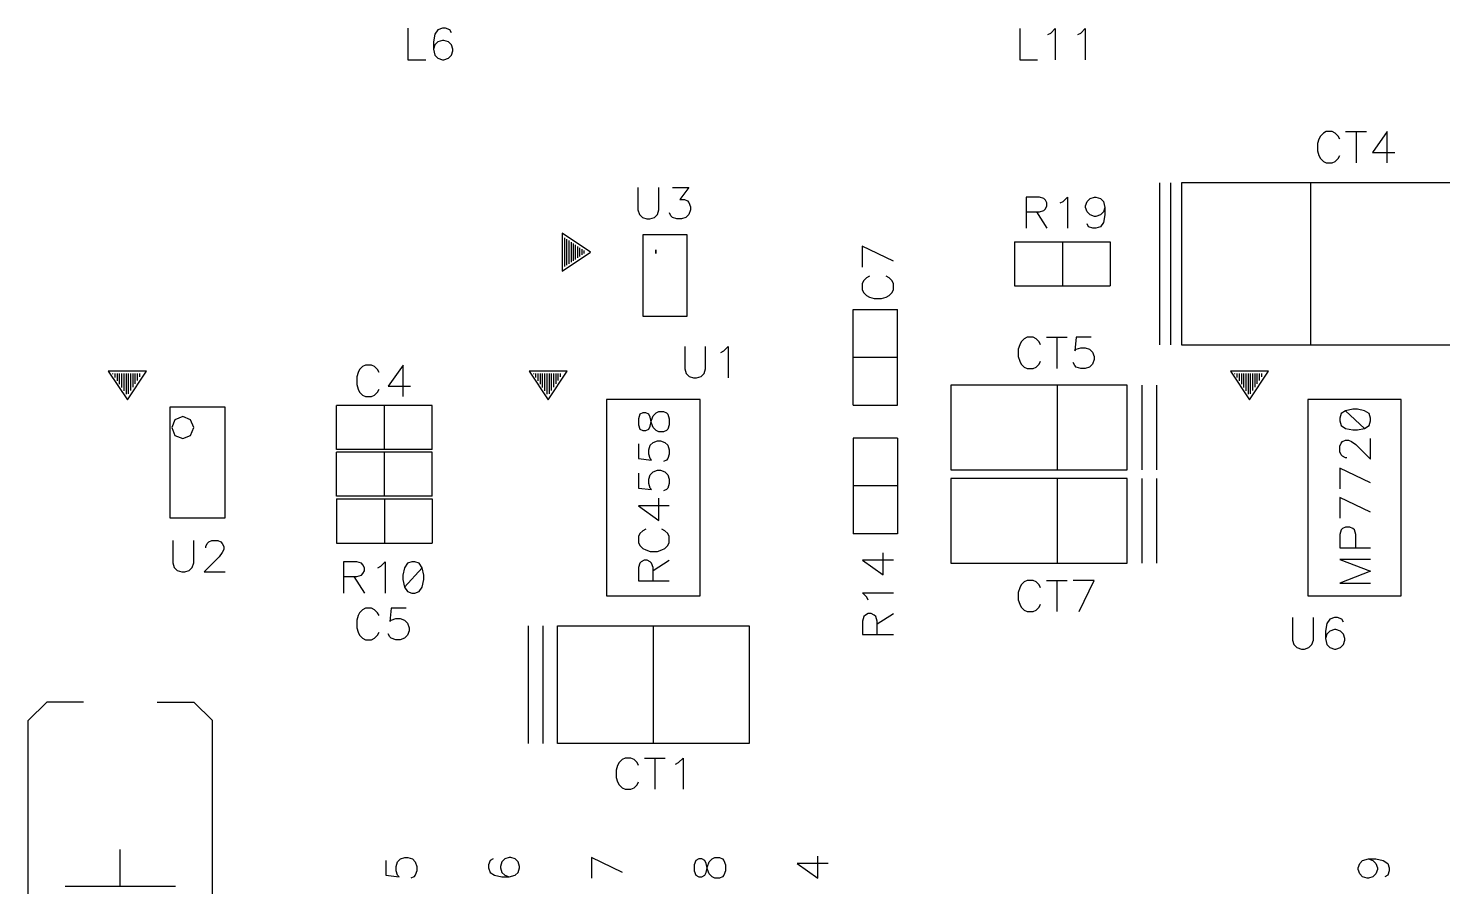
# Model space of a CAD drawing. Extents: x 295 to 953, y 10 to 290.
# Drawn here: x 632.6 to 696, y 186.7 to 225.2 of the extents above; entities that cross this region are included whole.
import ezdxf

# ---------------------------------------------------------------- set-up
doc = ezdxf.new("R2010")
doc.units = 0
doc.header["$LTSCALE"] = 5
doc.header["$MEASUREMENT"] = 0
doc.layers.add('DV-INT-A3_TSK', color=14, linetype='CONTINUOUS')

msp = doc.modelspace()

# ---------------------------------------------------------------- linework, layer by layer
at = {"layer": 'DV-INT-A3_TSK', "color": 7}
for p, q in [((649.644, 225.206), (649.644, 223.793)), ((650.989, 225.139), (650.855, 224.938)), ((651.19, 225.206), (650.989, 225.139)), ((651.324, 225.206), (651.19, 225.206)), ((651.526, 225.139), (651.324, 225.206)), ((651.593, 225.005), (651.526, 225.139)), ((677.065, 225.189), (677.065, 223.789)), ((678.465, 224.988), (678.662, 225.189)), ((678.662, 225.189), (678.662, 223.789)), ((679.798, 224.988), (679.999, 225.189)), ((679.999, 225.189), (679.999, 223.789)), ((650.855, 224.938), (650.788, 224.598)), ((650.788, 224.598), (650.788, 224.263)), ((650.855, 224.464), (650.788, 224.263)), ((650.989, 224.598), (650.855, 224.464)), ((651.19, 224.665), (650.989, 224.598)), ((651.257, 224.665), (651.19, 224.665)), ((651.458, 224.598), (651.257, 224.665)), ((651.593, 224.464), (651.458, 224.598)), ((651.66, 224.263), (651.593, 224.464)), ((678.331, 224.921), (678.465, 224.988)), ((679.664, 224.921), (679.798, 224.988)), ((649.644, 223.793), (650.448, 223.793)), ((650.788, 224.263), (650.855, 223.995)), ((650.855, 223.995), (650.989, 223.86)), ((650.989, 223.86), (651.19, 223.793)), ((651.19, 223.793), (651.257, 223.793)), ((651.257, 223.793), (651.458, 223.86)), ((651.458, 223.86), (651.593, 223.995)), ((651.593, 223.995), (651.66, 224.196)), ((651.66, 224.196), (651.66, 224.263)), ((677.065, 223.789), (677.866, 223.789)), ((690.477, 220.244), (690.41, 220.042)), ((690.41, 220.042), (690.41, 219.711)), ((690.544, 220.378), (690.477, 220.244)), ((690.678, 220.512), (690.544, 220.378)), ((690.808, 220.579), (690.678, 220.512)), ((691.076, 220.579), (690.808, 220.579)), ((691.21, 220.512), (691.076, 220.579)), ((691.344, 220.378), (691.21, 220.512)), ((691.407, 220.244), (691.344, 220.378)), ((691.675, 220.579), (692.61, 220.579)), ((692.141, 220.579), (692.141, 219.179)), ((693.54, 220.579), (692.874, 219.644)), ((693.54, 219.179), (693.54, 220.579)), ((690.41, 219.711), (690.477, 219.51)), ((690.477, 219.51), (690.544, 219.376)), ((690.544, 219.376), (690.678, 219.242)), ((691.21, 219.242), (691.344, 219.376)), ((691.344, 219.376), (691.407, 219.51)), ((692.874, 219.644), (693.876, 219.644)), ((690.678, 219.242), (690.808, 219.179)), ((690.808, 219.179), (691.076, 219.179)), ((691.076, 219.179), (691.21, 219.242)), ((683.331, 218.282), (683.331, 211.019)), ((683.826, 218.282), (683.826, 211.019)), ((699.831, 218.282), (684.32, 218.282)), ((684.32, 218.282), (684.32, 211.019)), ((690.095, 218.282), (690.095, 211.019)), ((659.954, 218.073), (659.954, 217.067)), ((660.892, 217.067), (660.892, 218.073)), ((661.5, 218.073), (662.238, 218.073)), ((662.238, 218.073), (661.835, 217.536)), ((661.835, 217.536), (662.037, 217.536)), ((662.037, 217.536), (662.171, 217.469)), ((662.171, 217.469), (662.238, 217.402)), ((677.95, 217.641), (677.35, 217.641)), ((677.35, 217.641), (677.35, 216.241)), ((678.151, 217.574), (677.95, 217.641)), ((678.218, 217.507), (678.151, 217.574)), ((678.285, 217.377), (678.218, 217.507)), ((679.018, 217.44), (679.215, 217.641)), ((679.215, 217.641), (679.215, 216.241)), ((680.083, 217.44), (680.217, 217.574)), ((680.217, 217.574), (680.414, 217.641)), ((680.414, 217.641), (680.481, 217.641)), ((680.481, 217.641), (680.682, 217.574)), ((680.682, 217.574), (680.816, 217.44)), ((659.954, 217.067), (660.021, 216.866)), ((660.021, 216.866), (660.155, 216.732)), ((660.691, 216.732), (660.825, 216.866)), ((660.825, 216.866), (660.892, 217.067)), ((661.433, 216.799), (661.366, 216.933)), ((662.238, 216.866), (662.104, 216.732)), ((662.238, 217.402), (662.305, 217.201)), ((662.305, 217.067), (662.238, 216.866)), ((662.305, 217.201), (662.305, 217.067)), ((677.35, 216.975), (677.95, 216.975)), ((677.82, 216.975), (678.285, 216.241)), ((677.95, 216.975), (678.151, 217.042)), ((678.151, 217.042), (678.218, 217.109)), ((678.218, 217.109), (678.285, 217.243)), ((678.285, 217.243), (678.285, 217.377)), ((678.884, 217.377), (679.018, 217.44)), ((680.016, 217.243), (680.083, 217.44)), ((680.016, 217.176), (680.016, 217.243)), ((680.083, 216.975), (680.016, 217.176)), ((680.217, 216.841), (680.083, 216.975)), ((680.414, 216.778), (680.217, 216.841)), ((680.682, 216.841), (680.481, 216.778)), ((680.816, 216.975), (680.682, 216.841)), ((680.816, 217.44), (680.879, 217.176)), ((680.879, 217.176), (680.816, 216.975)), ((680.879, 216.841), (680.816, 216.509)), ((680.879, 217.176), (680.879, 216.841)), ((660.155, 216.732), (660.356, 216.665)), ((660.356, 216.665), (660.49, 216.665)), ((660.49, 216.665), (660.691, 216.732)), ((661.5, 216.732), (661.433, 216.799)), ((661.701, 216.665), (661.5, 216.732)), ((661.902, 216.665), (661.701, 216.665)), ((662.104, 216.732), (661.902, 216.665)), ((680.15, 216.308), (680.083, 216.442)), ((680.347, 216.241), (680.15, 216.308)), ((680.481, 216.241), (680.347, 216.241)), ((680.481, 216.778), (680.414, 216.778)), ((680.682, 216.308), (680.481, 216.241)), ((680.816, 216.509), (680.682, 216.308)), ((656.555, 216.027), (656.555, 214.322)), ((657.833, 215.173), (656.555, 216.027)), ((656.676, 214.527), (656.676, 215.822)), ((656.773, 214.594), (656.773, 215.755)), ((656.873, 214.657), (656.873, 215.692)), ((656.97, 214.724), (656.97, 215.625)), ((657.066, 214.787), (657.066, 215.562)), ((660.176, 215.944), (660.176, 212.31)), ((662.158, 215.944), (660.176, 215.944)), ((662.158, 212.31), (662.158, 215.944)), ((676.835, 215.642), (681.122, 215.642)), ((676.835, 215.642), (676.835, 213.66)), ((678.977, 215.642), (678.977, 213.66)), ((681.122, 215.642), (681.122, 213.66)), ((656.555, 214.322), (657.833, 215.173)), ((657.162, 214.85), (657.162, 215.499)), ((657.259, 214.917), (657.259, 215.432)), ((657.355, 214.98), (657.355, 215.369)), ((657.452, 215.047), (657.452, 215.302)), ((657.548, 215.11), (657.548, 215.24)), ((660.754, 215.281), (660.754, 215.118)), ((660.754, 215.118), (660.754, 215.281)), ((671.412, 214.77), (669.999, 215.441)), ((669.999, 215.441), (669.999, 214.502)), ((670.067, 213.894), (669.999, 213.76)), ((669.999, 213.76), (669.999, 213.492)), ((670.201, 214.028), (670.067, 213.894)), ((670.335, 214.095), (670.201, 214.028)), ((671.211, 214.028), (671.077, 214.095)), ((671.345, 213.894), (671.211, 214.028)), ((671.412, 213.76), (671.345, 213.894)), ((671.412, 213.492), (671.412, 213.76)), ((676.835, 213.66), (681.122, 213.66)), ((669.999, 213.492), (670.067, 213.358)), ((670.067, 213.358), (670.201, 213.224)), ((670.201, 213.224), (670.335, 213.157)), ((670.335, 213.157), (670.536, 213.09)), ((670.536, 213.09), (670.875, 213.09)), ((670.875, 213.09), (671.077, 213.157)), ((671.077, 213.157), (671.211, 213.224)), ((671.211, 213.224), (671.345, 213.358)), ((671.345, 213.358), (671.412, 213.492)), ((669.605, 208.316), (669.605, 212.603)), ((669.605, 212.603), (671.588, 212.603)), ((671.588, 208.316), (671.588, 212.603)), ((660.176, 212.31), (662.158, 212.31)), ((677.133, 211.158), (677.065, 211.023)), ((677.267, 211.292), (677.133, 211.158)), ((677.397, 211.359), (677.267, 211.292)), ((677.665, 211.359), (677.397, 211.359)), ((677.799, 211.292), (677.665, 211.359)), ((677.933, 211.158), (677.799, 211.292)), ((677.996, 211.023), (677.933, 211.158)), ((678.264, 211.359), (679.199, 211.359)), ((678.729, 211.359), (678.729, 209.959)), ((679.597, 211.359), (679.53, 210.755)), ((680.263, 211.359), (679.597, 211.359)), ((662.049, 210.948), (662.049, 209.942)), ((662.988, 209.942), (662.988, 210.948)), ((663.663, 210.68), (663.797, 210.747)), ((663.797, 210.747), (663.998, 210.948)), ((663.998, 210.948), (663.998, 209.54)), ((677.065, 211.023), (676.998, 210.822)), ((676.998, 210.822), (676.998, 210.491)), ((676.998, 210.491), (677.065, 210.29)), ((679.53, 210.755), (679.597, 210.822)), ((679.597, 210.822), (679.798, 210.889)), ((679.798, 210.889), (679.999, 210.889)), ((679.999, 210.889), (680.196, 210.822)), ((680.196, 210.822), (680.33, 210.692)), ((680.33, 210.692), (680.397, 210.491)), ((680.397, 210.491), (680.397, 210.357)), ((684.32, 211.019), (699.831, 211.019)), ((647.481, 209.913), (647.414, 209.779)), ((647.615, 210.047), (647.481, 209.913)), ((647.749, 210.114), (647.615, 210.047)), ((648.018, 210.114), (647.749, 210.114)), ((648.152, 210.047), (648.018, 210.114)), ((648.286, 209.913), (648.152, 210.047)), ((648.353, 209.779), (648.286, 209.913)), ((649.43, 210.114), (648.759, 209.171)), ((649.43, 208.702), (649.43, 210.114)), ((662.049, 209.942), (662.116, 209.741)), ((662.921, 209.741), (662.988, 209.942)), ((669.605, 210.462), (671.588, 210.462)), ((677.065, 210.29), (677.133, 210.156)), ((677.133, 210.156), (677.267, 210.022)), ((677.267, 210.022), (677.397, 209.959)), ((677.397, 209.959), (677.665, 209.959)), ((677.665, 209.959), (677.799, 210.022)), ((677.799, 210.022), (677.933, 210.156)), ((677.933, 210.156), (677.996, 210.29)), ((679.53, 210.089), (679.463, 210.223)), ((679.597, 210.022), (679.53, 210.089)), ((679.798, 209.959), (679.597, 210.022)), ((679.999, 209.959), (679.798, 209.959)), ((680.196, 210.022), (679.999, 209.959)), ((680.33, 210.156), (680.196, 210.022)), ((680.397, 210.357), (680.33, 210.156)), ((636.216, 209.833), (637.071, 208.555)), ((637.922, 209.833), (636.216, 209.833)), ((636.421, 209.712), (636.421, 209.728)), ((636.522, 209.561), (636.522, 209.728)), ((636.622, 209.41), (636.622, 209.728)), ((636.723, 209.263), (636.723, 209.728)), ((636.823, 209.112), (636.823, 209.728)), ((636.924, 208.961), (636.924, 209.728)), ((637.025, 208.811), (637.025, 209.728)), ((637.071, 208.555), (637.922, 209.833)), ((637.125, 208.823), (637.125, 209.728)), ((637.222, 208.974), (637.222, 209.728)), ((637.322, 209.125), (637.322, 209.728)), ((637.423, 209.276), (637.423, 209.728)), ((637.523, 209.427), (637.523, 209.728)), ((637.624, 209.578), (637.624, 209.728)), ((647.414, 209.779), (647.347, 209.578)), ((647.347, 209.578), (647.347, 209.238)), ((647.347, 209.238), (647.414, 209.037)), ((655.075, 209.833), (655.93, 208.555)), ((656.781, 209.833), (655.075, 209.833)), ((655.281, 209.712), (655.281, 209.728)), ((655.381, 209.561), (655.381, 209.728)), ((655.482, 209.41), (655.482, 209.728)), ((655.582, 209.263), (655.582, 209.728)), ((655.683, 209.112), (655.683, 209.728)), ((655.784, 208.961), (655.784, 209.728)), ((655.884, 208.811), (655.884, 209.728)), ((655.93, 208.555), (656.781, 209.833)), ((655.985, 208.823), (655.985, 209.728)), ((656.081, 208.974), (656.081, 209.728)), ((656.182, 209.125), (656.182, 209.728)), ((656.282, 209.276), (656.282, 209.728)), ((656.383, 209.427), (656.383, 209.728)), ((656.483, 209.578), (656.483, 209.728)), ((662.116, 209.741), (662.25, 209.607)), ((662.25, 209.607), (662.451, 209.54)), ((662.451, 209.54), (662.586, 209.54)), ((662.586, 209.54), (662.787, 209.607)), ((662.787, 209.607), (662.921, 209.741)), ((673.973, 209.213), (673.973, 205.42)), ((676.94, 209.213), (673.973, 209.213)), ((677.434, 209.213), (676.94, 209.213)), ((678.344, 209.213), (677.434, 209.213)), ((679.086, 209.213), (678.344, 209.213)), ((678.754, 205.42), (678.754, 209.213)), ((681.889, 209.213), (679.086, 209.213)), ((681.889, 205.42), (681.889, 209.213)), ((682.551, 205.42), (682.551, 209.213)), ((683.209, 205.42), (683.209, 209.213)), ((686.508, 209.833), (687.363, 208.555)), ((688.214, 209.833), (686.508, 209.833)), ((686.713, 209.712), (686.713, 209.728)), ((686.814, 209.561), (686.814, 209.728)), ((686.914, 209.41), (686.914, 209.728)), ((687.015, 209.263), (687.015, 209.728)), ((687.115, 209.112), (687.115, 209.728)), ((687.216, 208.961), (687.216, 209.728)), ((687.317, 208.811), (687.317, 209.728)), ((687.363, 208.555), (688.214, 209.833)), ((687.417, 208.823), (687.417, 209.728)), ((687.514, 208.974), (687.514, 209.728)), ((687.614, 209.125), (687.614, 209.728)), ((687.715, 209.276), (687.715, 209.728)), ((687.815, 209.427), (687.815, 209.728)), ((687.916, 209.578), (687.916, 209.728)), ((647.414, 209.037), (647.481, 208.903)), ((647.481, 208.903), (647.615, 208.769)), ((647.615, 208.769), (647.749, 208.702)), ((647.749, 208.702), (648.018, 208.702)), ((648.018, 208.702), (648.152, 208.769)), ((648.152, 208.769), (648.286, 208.903)), ((648.286, 208.903), (648.353, 209.037)), ((648.759, 209.171), (649.765, 209.171)), ((638.973, 208.22), (638.973, 203.27)), ((641.45, 208.22), (638.973, 208.22)), ((641.45, 203.27), (641.45, 208.22)), ((650.738, 208.308), (646.45, 208.308)), ((646.45, 206.325), (646.45, 208.308)), ((648.592, 206.325), (648.592, 208.308)), ((650.738, 206.325), (650.738, 208.308)), ((658.545, 208.576), (658.545, 201.032)), ((662.736, 208.576), (658.545, 208.576)), ((660.172, 207.968), (660.037, 207.905)), ((660.301, 207.968), (660.172, 207.968)), ((660.436, 207.905), (660.301, 207.968)), ((660.633, 207.838), (660.767, 207.968)), ((660.767, 207.968), (660.897, 208.035)), ((660.897, 208.035), (661.094, 208.035)), ((661.094, 208.035), (661.228, 207.968)), ((661.228, 207.968), (661.295, 207.905)), ((662.736, 199.775), (662.736, 208.576)), ((669.605, 208.316), (671.588, 208.316)), ((689.978, 208.576), (689.978, 201.032)), ((694.169, 208.576), (689.978, 208.576)), ((691.671, 208.069), (691.47, 207.935)), ((691.998, 208.136), (691.671, 208.069)), ((691.671, 208.069), (692.526, 207.277)), ((692.199, 208.136), (691.998, 208.136)), ((692.526, 208.069), (692.199, 208.136)), ((692.727, 207.935), (692.526, 208.069)), ((694.169, 199.775), (694.169, 208.576)), ((639.2, 207.662), (639.057, 207.314)), ((639.057, 207.314), (639.2, 206.962)), ((639.552, 207.809), (639.2, 207.662)), ((639.904, 207.662), (639.552, 207.809)), ((640.046, 207.314), (639.904, 207.662)), ((639.904, 206.962), (640.046, 207.314)), ((660.037, 207.905), (659.975, 207.704)), ((659.975, 207.704), (659.975, 207.44)), ((659.975, 207.44), (660.037, 207.243)), ((660.503, 207.771), (660.436, 207.905)), ((660.436, 207.243), (660.503, 207.377)), ((660.566, 207.507), (660.503, 207.771)), ((660.503, 207.377), (660.566, 207.641)), ((660.566, 207.641), (660.633, 207.838)), ((660.633, 207.31), (660.566, 207.507)), ((660.767, 207.176), (660.633, 207.31)), ((661.295, 207.905), (661.358, 207.704)), ((661.358, 207.44), (661.295, 207.243)), ((661.358, 207.704), (661.358, 207.44)), ((691.47, 207.935), (691.407, 207.738)), ((691.407, 207.738), (691.407, 207.608)), ((691.407, 207.608), (691.47, 207.407)), ((691.47, 207.407), (691.671, 207.277)), ((692.526, 207.277), (692.727, 207.407)), ((692.79, 207.738), (692.727, 207.935)), ((692.727, 207.407), (692.79, 207.608)), ((692.79, 207.608), (692.79, 207.738)), ((639.2, 206.962), (639.552, 206.816)), ((639.552, 206.816), (639.904, 206.962)), ((660.037, 207.243), (660.172, 207.176)), ((660.172, 207.176), (660.301, 207.176)), ((660.301, 207.176), (660.436, 207.243)), ((660.633, 206.648), (660.83, 206.715)), ((660.897, 207.113), (660.767, 207.176)), ((660.83, 206.715), (660.964, 206.715)), ((661.094, 207.113), (660.897, 207.113)), ((660.964, 206.715), (661.161, 206.648)), ((661.228, 207.176), (661.094, 207.113)), ((661.295, 207.243), (661.228, 207.176)), ((669.605, 206.841), (669.605, 202.553)), ((671.588, 206.841), (669.605, 206.841)), ((671.588, 206.841), (671.588, 202.553)), ((691.47, 206.614), (691.537, 206.682)), ((691.537, 206.682), (691.671, 206.749)), ((691.671, 207.277), (691.998, 207.21)), ((691.671, 206.749), (691.801, 206.749)), ((691.801, 206.749), (691.935, 206.682)), ((691.935, 206.682), (692.132, 206.552)), ((691.998, 207.21), (692.199, 207.21)), ((692.199, 207.21), (692.526, 207.277)), ((692.79, 205.889), (692.79, 206.816)), ((650.738, 206.325), (646.45, 206.325)), ((650.738, 206.212), (646.45, 206.212)), ((646.45, 204.23), (646.45, 206.212)), ((648.592, 204.23), (648.592, 206.212)), ((650.738, 204.23), (650.738, 206.212)), ((659.975, 206.585), (659.975, 205.923)), ((660.436, 206.321), (660.503, 206.518)), ((660.436, 206.12), (660.436, 206.321)), ((660.503, 205.923), (660.436, 206.12)), ((660.503, 206.518), (660.633, 206.648)), ((661.161, 206.648), (661.295, 206.518)), ((661.295, 206.518), (661.358, 206.321)), ((661.358, 206.12), (661.295, 205.923)), ((661.358, 206.321), (661.358, 206.12)), ((691.407, 206.485), (691.47, 206.614)), ((691.407, 206.221), (691.407, 206.485)), ((691.47, 206.086), (691.407, 206.221)), ((691.537, 206.024), (691.47, 206.086)), ((692.132, 206.552), (692.79, 205.889)), ((659.975, 205.923), (660.566, 205.856)), ((660.566, 205.856), (660.503, 205.923)), ((661.228, 205.856), (661.094, 205.789)), ((661.295, 205.923), (661.228, 205.856)), ((673.973, 205.42), (676.94, 205.42)), ((676.94, 205.42), (677.434, 205.42)), ((677.434, 205.42), (678.344, 205.42)), ((678.344, 205.42), (679.086, 205.42)), ((679.086, 205.42), (681.889, 205.42)), ((692.79, 204.833), (691.407, 205.495)), ((691.407, 205.495), (691.407, 204.569)), ((691.671, 205.957), (691.537, 206.024)), ((691.734, 205.957), (691.671, 205.957)), ((659.975, 205.261), (659.975, 204.603)), ((660.436, 204.997), (660.503, 205.198)), ((660.436, 204.8), (660.436, 204.997)), ((660.503, 204.603), (660.436, 204.8)), ((660.503, 205.198), (660.633, 205.328)), ((660.633, 205.328), (660.83, 205.395)), ((660.83, 205.395), (660.964, 205.395)), ((660.964, 205.395), (661.161, 205.328)), ((661.161, 205.328), (661.295, 205.198)), ((661.295, 205.198), (661.358, 204.997)), ((661.358, 204.8), (661.295, 204.603)), ((661.358, 204.997), (661.358, 204.8)), ((673.973, 205.022), (673.973, 201.229)), ((676.94, 205.022), (673.973, 205.022)), ((677.434, 205.022), (676.94, 205.022)), ((678.344, 205.022), (677.434, 205.022)), ((679.086, 205.022), (678.344, 205.022)), ((678.754, 201.229), (678.754, 205.022)), ((681.889, 205.022), (679.086, 205.022)), ((681.889, 201.229), (681.889, 205.022)), ((682.551, 201.229), (682.551, 205.022)), ((683.209, 201.229), (683.209, 205.022)), ((650.738, 204.23), (646.45, 204.23)), ((659.975, 204.603), (660.566, 204.536)), ((660.566, 204.536), (660.503, 204.603)), ((660.897, 203.149), (660.897, 204.142)), ((661.228, 204.536), (661.094, 204.469)), ((661.295, 204.603), (661.228, 204.536)), ((671.588, 204.699), (669.605, 204.699)), ((692.79, 203.513), (691.407, 204.175)), ((691.407, 204.175), (691.407, 203.249)), ((646.45, 204.117), (650.738, 204.117)), ((646.45, 204.117), (646.45, 202.134)), ((648.592, 204.117), (648.592, 202.134)), ((650.738, 204.117), (650.738, 202.134)), ((661.358, 203.811), (659.975, 203.811)), ((659.975, 203.811), (660.897, 203.149)), ((638.973, 203.27), (641.45, 203.27)), ((639.103, 202.252), (639.103, 201.246)), ((640.042, 201.246), (640.042, 202.252)), ((640.717, 202.185), (640.851, 202.252)), ((640.851, 202.252), (641.119, 202.252)), ((641.119, 202.252), (641.253, 202.185)), ((660.037, 202.558), (659.975, 202.423)), ((659.975, 202.423), (659.975, 202.159)), ((660.172, 202.688), (660.037, 202.558)), ((660.301, 202.755), (660.172, 202.688)), ((661.161, 202.688), (661.031, 202.755)), ((661.295, 202.558), (661.161, 202.688)), ((661.358, 202.423), (661.295, 202.558)), ((661.358, 202.159), (661.358, 202.423)), ((671.588, 202.553), (669.605, 202.553)), ((691.47, 202.721), (691.407, 202.524)), ((691.407, 202.524), (691.407, 201.929)), ((691.537, 202.788), (691.47, 202.721)), ((691.671, 202.851), (691.537, 202.788)), ((691.868, 202.851), (691.671, 202.851)), ((691.998, 202.788), (691.868, 202.851)), ((692.065, 202.721), (691.998, 202.788)), ((692.132, 202.524), (692.065, 202.721)), ((692.132, 201.929), (692.132, 202.524)), ((640.583, 201.983), (640.65, 202.118)), ((640.583, 201.916), (640.583, 201.983)), ((640.65, 202.118), (640.717, 202.185)), ((641.32, 201.715), (641.186, 201.514)), ((641.253, 202.185), (641.32, 202.118)), ((641.32, 202.118), (641.387, 201.983)), ((641.387, 201.849), (641.32, 201.715)), ((641.387, 201.983), (641.387, 201.849)), ((646.45, 202.134), (650.738, 202.134)), ((659.975, 202.159), (660.037, 202.025)), ((660.037, 202.025), (660.172, 201.895)), ((660.172, 201.895), (660.301, 201.828)), ((660.301, 201.828), (660.503, 201.761)), ((660.503, 201.761), (660.83, 201.761)), ((660.83, 201.761), (661.031, 201.828)), ((661.031, 201.828), (661.161, 201.895)), ((661.161, 201.895), (661.295, 202.025)), ((661.295, 202.025), (661.358, 202.159)), ((670.947, 200.705), (670.947, 201.703)), ((691.407, 201.929), (692.79, 201.929)), ((639.103, 201.246), (639.17, 201.045)), ((639.17, 201.045), (639.305, 200.911)), ((639.841, 200.911), (639.975, 201.045)), ((639.975, 201.045), (640.042, 201.246)), ((641.186, 201.514), (640.516, 200.843)), ((647.355, 201.296), (646.756, 201.296)), ((646.756, 201.296), (646.756, 199.896)), ((647.557, 201.229), (647.355, 201.296)), ((647.624, 201.162), (647.557, 201.229)), ((647.691, 201.032), (647.624, 201.162)), ((647.691, 200.898), (647.691, 201.032)), ((648.29, 201.032), (648.424, 201.095)), ((648.424, 201.095), (648.621, 201.296)), ((648.621, 201.296), (648.621, 199.896)), ((649.489, 201.032), (649.422, 200.697)), ((649.623, 201.229), (649.489, 201.032)), ((650.285, 201.032), (649.489, 200.165)), ((649.82, 201.296), (649.623, 201.229)), ((649.954, 201.296), (649.82, 201.296)), ((650.155, 201.229), (649.954, 201.296)), ((650.285, 201.032), (650.155, 201.229)), ((650.352, 200.697), (650.285, 201.032)), ((658.545, 201.032), (658.545, 199.775)), ((660.037, 201.233), (659.975, 201.036)), ((659.975, 201.036), (659.975, 200.441)), ((660.104, 201.3), (660.037, 201.233)), ((660.239, 201.367), (660.104, 201.3)), ((660.369, 201.367), (660.239, 201.367)), ((660.503, 201.3), (660.369, 201.367)), ((660.566, 201.233), (660.503, 201.3)), ((660.633, 201.036), (660.566, 201.233)), ((660.633, 200.906), (661.358, 201.367)), ((660.633, 200.441), (660.633, 201.036)), ((671.416, 201.372), (670.016, 201.372)), ((670.016, 201.372), (670.947, 200.705)), ((673.973, 201.229), (676.94, 201.229)), ((676.94, 201.229), (677.434, 201.229)), ((677.434, 201.229), (678.344, 201.229)), ((678.344, 201.229), (679.086, 201.229)), ((679.086, 201.229), (681.889, 201.229)), ((689.978, 201.032), (689.978, 199.775)), ((692.79, 201.401), (691.407, 201.401)), ((691.407, 201.401), (692.79, 200.873)), ((639.305, 200.911), (639.506, 200.843)), ((639.506, 200.843), (639.64, 200.843)), ((639.64, 200.843), (639.841, 200.911)), ((640.516, 200.843), (641.455, 200.843)), ((646.756, 200.63), (647.355, 200.63)), ((647.226, 200.63), (647.691, 199.896)), ((647.355, 200.63), (647.557, 200.697)), ((647.557, 200.697), (647.624, 200.764)), ((647.624, 200.764), (647.691, 200.898)), ((649.422, 200.697), (649.422, 200.496)), ((649.422, 200.496), (649.489, 200.165)), ((650.285, 200.165), (650.352, 200.496)), ((650.352, 200.496), (650.352, 200.697)), ((659.975, 200.441), (661.358, 200.441)), ((677.267, 200.395), (677.133, 200.261)), ((677.397, 200.462), (677.267, 200.395)), ((677.665, 200.462), (677.397, 200.462)), ((677.799, 200.395), (677.665, 200.462)), ((677.933, 200.261), (677.799, 200.395)), ((678.264, 200.462), (679.199, 200.462)), ((678.729, 200.462), (678.729, 199.062)), ((680.397, 200.462), (679.463, 200.462)), ((679.731, 199.062), (680.397, 200.462)), ((692.79, 200.873), (691.407, 200.345)), ((691.407, 200.345), (692.79, 200.345)), ((649.489, 200.165), (649.623, 199.963)), ((649.623, 199.963), (649.82, 199.896)), ((649.82, 199.896), (649.954, 199.896)), ((649.954, 199.896), (650.155, 199.963)), ((650.155, 199.963), (650.285, 200.165)), ((658.545, 199.775), (662.736, 199.775)), ((670.217, 199.708), (670.016, 199.905)), ((670.016, 199.905), (671.416, 199.905)), ((670.28, 199.574), (670.217, 199.708)), ((677.065, 200.127), (676.998, 199.926)), ((676.998, 199.926), (676.998, 199.595)), ((677.133, 200.261), (677.065, 200.127)), ((677.996, 200.127), (677.933, 200.261)), ((689.978, 199.775), (694.169, 199.775)), ((647.615, 199.15), (647.481, 199.016)), ((647.749, 199.217), (647.615, 199.15)), ((648.018, 199.217), (647.749, 199.217)), ((648.152, 199.15), (648.018, 199.217)), ((648.286, 199.016), (648.152, 199.15)), ((648.894, 199.217), (648.827, 198.614)), ((649.564, 199.217), (648.894, 199.217)), ((676.998, 199.595), (677.065, 199.393)), ((677.065, 199.393), (677.133, 199.259)), ((677.133, 199.259), (677.267, 199.125)), ((677.267, 199.125), (677.397, 199.062)), ((677.665, 199.062), (677.799, 199.125)), ((677.799, 199.125), (677.933, 199.259)), ((677.933, 199.259), (677.996, 199.393)), ((647.414, 198.882), (647.347, 198.681)), ((647.347, 198.681), (647.347, 198.341)), ((647.481, 199.016), (647.414, 198.882)), ((648.353, 198.882), (648.286, 199.016)), ((648.827, 198.614), (648.894, 198.681)), ((648.894, 198.681), (649.095, 198.748)), ((649.095, 198.748), (649.296, 198.748)), ((649.296, 198.748), (649.497, 198.681)), ((649.497, 198.681), (649.631, 198.547)), ((649.631, 198.547), (649.698, 198.341)), ((670.083, 198.84), (670.016, 198.639)), ((670.016, 198.639), (670.016, 198.04)), ((670.15, 198.907), (670.083, 198.84)), ((670.28, 198.974), (670.15, 198.907)), ((670.414, 198.974), (670.28, 198.974)), ((670.548, 198.907), (670.414, 198.974)), ((670.616, 198.84), (670.548, 198.907)), ((670.683, 198.639), (670.616, 198.84)), ((670.683, 198.509), (671.416, 198.974)), ((670.683, 198.04), (670.683, 198.639)), ((677.397, 199.062), (677.665, 199.062)), ((689.291, 198.794), (689.291, 197.788)), ((690.229, 197.788), (690.229, 198.794)), ((690.837, 198.526), (690.77, 198.191)), ((690.971, 198.727), (690.837, 198.526)), ((691.172, 198.794), (690.971, 198.727)), ((691.306, 198.794), (691.172, 198.794)), ((691.508, 198.727), (691.306, 198.794)), ((691.575, 198.593), (691.508, 198.727)), ((647.347, 198.341), (647.414, 198.14)), ((647.414, 198.14), (647.481, 198.006)), ((647.481, 198.006), (647.615, 197.872)), ((647.615, 197.872), (647.749, 197.805)), ((647.749, 197.805), (648.018, 197.805)), ((648.018, 197.805), (648.152, 197.872)), ((648.152, 197.872), (648.286, 198.006)), ((648.286, 198.006), (648.353, 198.14)), ((648.827, 197.939), (648.759, 198.073)), ((648.894, 197.872), (648.827, 197.939)), ((649.095, 197.805), (648.894, 197.872)), ((649.296, 197.805), (649.095, 197.805)), ((649.497, 197.872), (649.296, 197.805)), ((649.631, 198.006), (649.497, 197.872)), ((649.698, 198.207), (649.631, 198.006)), ((649.698, 198.341), (649.698, 198.207)), ((655.033, 198.429), (655.033, 193.153)), ((655.691, 198.429), (655.691, 193.153)), ((656.354, 198.429), (664.933, 198.429)), ((656.354, 193.153), (656.354, 198.429)), ((660.641, 198.429), (660.641, 193.153)), ((664.933, 198.429), (664.933, 193.153)), ((670.016, 198.04), (671.416, 198.04)), ((690.77, 198.191), (690.77, 197.855)), ((690.837, 198.056), (690.77, 197.855)), ((690.77, 197.855), (690.837, 197.587)), ((690.971, 198.191), (690.837, 198.056)), ((691.172, 198.258), (690.971, 198.191)), ((691.239, 198.258), (691.172, 198.258)), ((691.441, 198.191), (691.239, 198.258)), ((691.575, 198.056), (691.441, 198.191)), ((691.642, 197.855), (691.575, 198.056)), ((691.642, 197.788), (691.642, 197.855)), ((689.291, 197.788), (689.358, 197.587)), ((689.358, 197.587), (689.492, 197.453)), ((689.492, 197.453), (689.693, 197.386)), ((689.693, 197.386), (689.827, 197.386)), ((689.827, 197.386), (690.028, 197.453)), ((690.028, 197.453), (690.162, 197.587)), ((690.162, 197.587), (690.229, 197.788)), ((690.837, 197.587), (690.971, 197.453)), ((690.971, 197.453), (691.172, 197.386)), ((691.172, 197.386), (691.239, 197.386)), ((691.239, 197.386), (691.441, 197.453)), ((691.441, 197.453), (691.575, 197.587)), ((691.575, 197.587), (691.642, 197.788)), ((633.454, 195.005), (632.628, 194.18)), ((635.105, 195.005), (633.454, 195.005)), ((638.404, 195.005), (640.055, 195.005)), ((640.055, 195.005), (640.88, 194.18)), ((632.628, 176.029), (632.628, 194.18)), ((640.88, 176.029), (640.88, 194.18)), ((664.933, 193.153), (656.354, 193.153)), ((659.044, 192.164), (658.977, 191.963)), ((659.111, 192.298), (659.044, 192.164)), ((659.245, 192.432), (659.111, 192.298)), ((659.375, 192.499), (659.245, 192.432)), ((659.643, 192.499), (659.375, 192.499)), ((659.778, 192.432), (659.643, 192.499)), ((659.912, 192.298), (659.778, 192.432)), ((659.975, 192.164), (659.912, 192.298)), ((660.243, 192.499), (661.177, 192.499)), ((660.708, 192.499), (660.708, 191.099)), ((661.643, 192.231), (661.777, 192.298)), ((661.777, 192.298), (661.978, 192.499)), ((661.978, 192.499), (661.978, 191.099)), ((658.977, 191.963), (658.977, 191.632)), ((658.977, 191.632), (659.044, 191.431)), ((659.044, 191.431), (659.111, 191.296)), ((659.111, 191.296), (659.245, 191.162)), ((659.245, 191.162), (659.375, 191.099)), ((659.375, 191.099), (659.643, 191.099)), ((659.643, 191.099), (659.778, 191.162)), ((659.778, 191.162), (659.912, 191.296)), ((659.912, 191.296), (659.975, 191.431)), ((636.752, 186.753), (636.752, 188.405)), ((648.65, 187.91), (648.65, 187.248)), ((649.116, 187.646), (649.179, 187.843)), ((649.179, 187.843), (649.313, 187.977)), ((649.313, 187.977), (649.51, 188.044)), ((649.51, 188.044), (649.644, 188.044)), ((649.644, 188.044), (649.845, 187.977)), ((649.845, 187.977), (649.975, 187.843)), ((649.975, 187.843), (650.042, 187.646)), ((653.328, 187.91), (653.261, 187.713)), ((653.261, 187.713), (653.261, 187.579)), ((653.458, 187.977), (653.328, 187.91)), ((653.856, 187.843), (653.789, 187.646)), ((653.99, 187.977), (653.856, 187.843)), ((654.187, 188.044), (653.99, 187.977)), ((654.254, 188.044), (654.187, 188.044)), ((654.455, 187.977), (654.254, 188.044)), ((654.585, 187.843), (654.455, 187.977)), ((654.652, 187.646), (654.585, 187.843)), ((659.262, 187.378), (657.871, 188.044)), ((657.871, 188.044), (657.871, 187.114)), ((662.548, 187.91), (662.481, 187.713)), ((662.481, 187.713), (662.481, 187.445)), ((662.678, 187.977), (662.548, 187.91)), ((662.812, 187.977), (662.678, 187.977)), ((662.946, 187.91), (662.812, 187.977)), ((663.009, 187.776), (662.946, 187.91)), ((663.076, 187.512), (663.009, 187.776)), ((663.076, 187.646), (663.143, 187.843)), ((663.143, 187.843), (663.277, 187.977)), ((663.277, 187.977), (663.407, 188.044)), ((663.407, 188.044), (663.608, 188.044)), ((663.608, 188.044), (663.738, 187.977)), ((663.738, 187.977), (663.805, 187.91)), ((663.805, 187.91), (663.872, 187.713)), ((663.872, 187.713), (663.872, 187.445)), ((668.482, 187.776), (667.091, 187.776)), ((667.091, 187.776), (668.017, 187.114)), ((668.017, 187.114), (668.017, 188.107)), ((692.237, 187.579), (692.304, 187.776)), ((692.304, 187.776), (692.434, 187.91)), ((692.434, 187.91), (692.702, 187.977)), ((692.702, 187.977), (692.899, 187.91)), ((692.702, 187.977), (693.033, 187.977)), ((692.899, 187.91), (693.033, 187.776)), ((693.033, 187.977), (693.364, 187.91)), ((693.033, 187.776), (693.096, 187.579)), ((693.364, 187.91), (693.561, 187.776)), ((693.561, 187.776), (693.628, 187.579)), ((648.65, 187.248), (649.246, 187.181)), ((649.116, 187.445), (649.116, 187.646)), ((649.179, 187.248), (649.116, 187.445)), ((649.246, 187.181), (649.179, 187.248)), ((649.908, 187.181), (649.778, 187.114)), ((649.975, 187.248), (649.908, 187.181)), ((650.042, 187.445), (649.975, 187.248)), ((650.042, 187.646), (650.042, 187.445)), ((653.261, 187.579), (653.328, 187.378)), ((653.328, 187.378), (653.525, 187.248)), ((653.525, 187.248), (653.856, 187.181)), ((653.789, 187.646), (653.789, 187.579)), ((653.789, 187.579), (653.856, 187.378)), ((653.856, 187.378), (653.99, 187.248)), ((653.856, 187.181), (654.187, 187.181)), ((653.99, 187.248), (654.187, 187.181)), ((654.187, 187.181), (654.455, 187.248)), ((654.455, 187.248), (654.585, 187.378)), ((654.585, 187.378), (654.652, 187.579)), ((654.652, 187.579), (654.652, 187.646)), ((662.481, 187.445), (662.548, 187.248)), ((662.548, 187.248), (662.678, 187.181)), ((662.678, 187.181), (662.812, 187.181)), ((662.812, 187.181), (662.946, 187.248)), ((662.946, 187.248), (663.009, 187.378)), ((663.009, 187.378), (663.076, 187.646)), ((663.143, 187.315), (663.076, 187.512)), ((663.277, 187.181), (663.143, 187.315)), ((663.407, 187.114), (663.277, 187.181)), ((663.608, 187.114), (663.407, 187.114)), ((663.738, 187.181), (663.608, 187.114)), ((663.805, 187.248), (663.738, 187.181)), ((663.872, 187.445), (663.805, 187.248)), ((692.237, 187.512), (692.237, 187.579)), ((692.304, 187.315), (692.237, 187.512)), ((692.434, 187.181), (692.304, 187.315)), ((692.635, 187.114), (692.434, 187.181)), ((692.702, 187.114), (692.635, 187.114)), ((692.899, 187.181), (692.702, 187.114)), ((693.033, 187.315), (692.899, 187.181)), ((693.096, 187.512), (693.033, 187.315)), ((693.096, 187.579), (693.096, 187.512)), ((693.561, 187.248), (693.431, 187.181)), ((693.628, 187.445), (693.561, 187.248)), ((693.628, 187.579), (693.628, 187.445)), ((634.28, 186.753), (639.229, 186.753))]:
    msp.add_line(p, q, dxfattribs=at)

doc.saveas('drawing.dxf')
